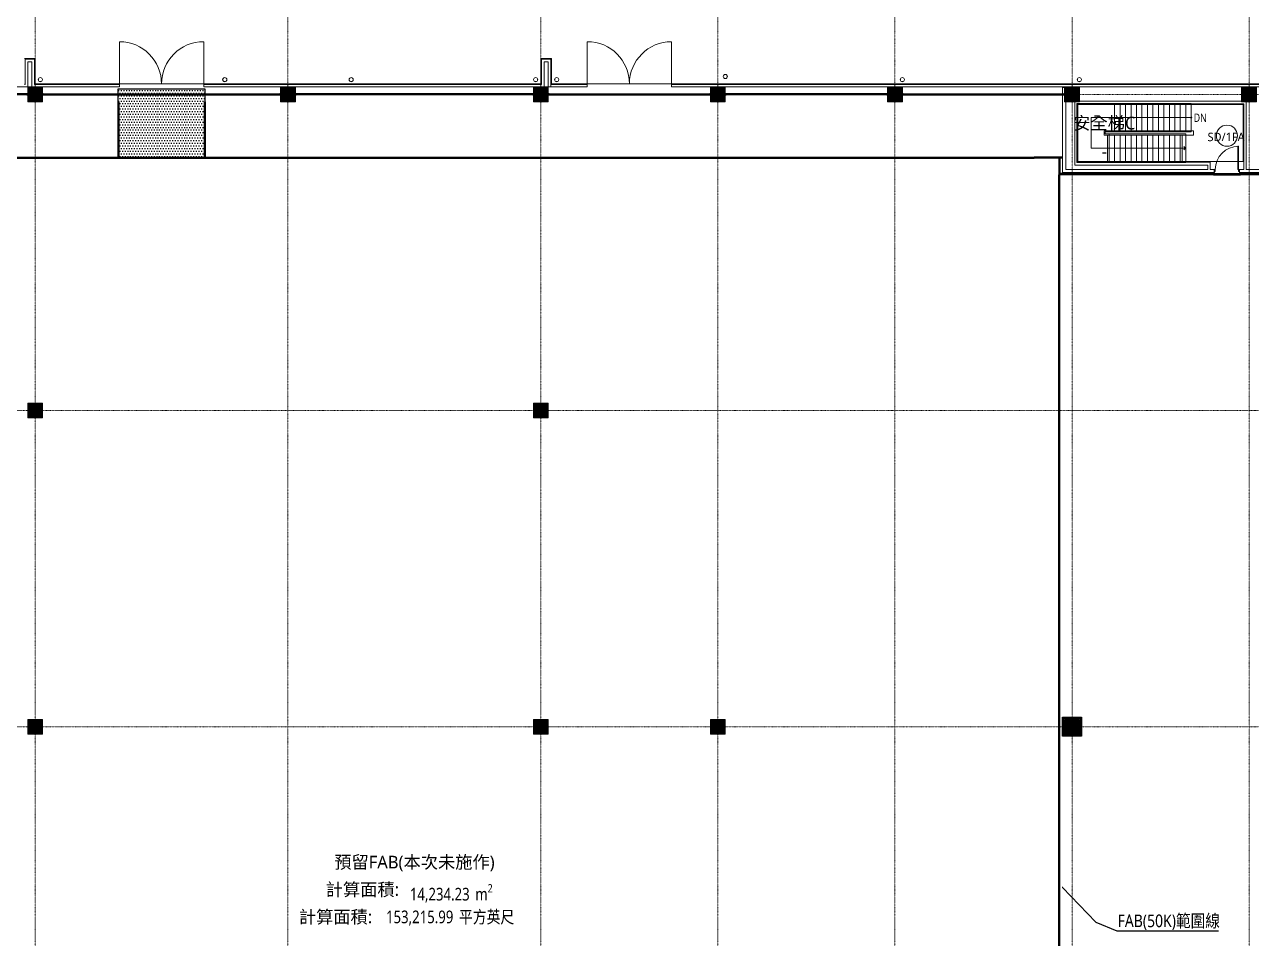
# Model space of a CAD drawing. Extents: x -32000 to 290600, y -29000 to 131250.
# Drawn here: x 126700 to 184915, y 49955 to 93313 of the extents above; entities that cross this region are included whole.
import ezdxf
from ezdxf.enums import TextEntityAlignment as Align

# ---------------------------------------------------------------- set-up
doc = ezdxf.new("R2010")
doc.units = 0
doc.header["$LTSCALE"] = 10
for name, pattern in [('H12PL3$0$JJP_三點線', [0.9, 0.3, -0.15, 0, -0.15, 0, -0.15, 0, -0.15]), ('H12PL3$0$JJP_虛線(退縮線、投影線、地下室範圍、非屬本工程、圖面分區)', [0.45, 0.3, -0.15]), ('XFDP30$0$HIDDEN2', [0.1875, 0.125, -0.0625]), ('XFM7P30ICA$0$H12PL3$0$JJP_三點線', [0.9, 0.3, -0.15, 0, -0.15, 0, -0.15, 0, -0.15]), ('XFM7P30ICA$0$XFDP30$0$HIDDEN2', [0.1875, 0.125, -0.0625])]:
    doc.linetypes.add(name, pattern=pattern)
for name, color, linetype in [('H12PL3$0$A-OBJE-MEP', 252, 'Continuous'), ('H12PL3$0$A-STRS', 252, 'Continuous'), ('H12PL3$0$A-TEXT', 252, 'Continuous'), ('H12PL3$0$A-WALL-EX', 252, 'Continuous'), ('H12PL3$0$A-WALL-IN', 252, 'Continuous'), ('H12PL3$0$A-ZONE', 252, 'Continuous'), ('H12PL3$0$Door', 252, 'Continuous'), ('H12PL3$0$S-COL', 252, 'Continuous'), ('H12PL3$0$S-GRID', 252, 'Continuous'), ('H12PL3$0$S-SLAB-SHOW', 252, 'Continuous'), ('XFDP30$0$A-Partition-Col (50K)', 1, 'Continuous'), ('XFDP30$0$A-W-P1S (50K)', 2, 'Continuous'), ('XFDP30$0$A-W-P2D (50K)', 2, 'Continuous'), ('XFDP30$0$A-W-R1 (Rockwool) (50K)', 2, 'Continuous'), ('XFM7P30ICA$0$H12PL3$0$A-OBJE-MEP', 252, 'Continuous'), ('XFM7P30ICA$0$H12PL3$0$A-TEXT-修改說明', 252, 'Continuous'), ('XFM7P30ICA$0$H12PL3$0$A-WALL-EX', 252, 'Continuous'), ('XFM7P30ICA$0$H12PL3$0$A-WALL-IN', 252, 'Continuous'), ('XFM7P30ICA$0$H12PL3$0$D label', 252, 'Continuous'), ('XFM7P30ICA$0$H12PL3$0$Door', 252, 'Continuous'), ('XFM7P30ICA$0$H12PL3$0$Hattch', 252, 'Continuous'), ('XFM7P30ICA$0$H12PL3$0$S-COL', 252, 'Continuous'), ('XFM7P30ICA$0$H12PL3$0$S-GRID', 252, 'Continuous'), ('XFM7P30ICA$0$XFDP30$0$A-Ceiling (200K)', 15, 'Continuous'), ('XFM7P30ICA$0$XFDP30$0$A-Partition-Col (200K)', 1, 'Continuous'), ('XFM7P30ICA$0$XFDP30$0$A-W-P1S (200K)', 15, 'XFM7P30ICA$0$XFDP30$0$HIDDEN2'), ('XFM7P30ICA$0$XFDP30$0$A-W-P1S (50K)', 2, 'Continuous'), ('XFM7P30ICA$0$XFDP30$0$A-W-P2D (50K)', 2, 'Continuous'), ('XFM7P30ICA$0$XFDP30$0$A-W-R1 (Rockwool) (200K)', 2, 'XFM7P30ICA$0$XFDP30$0$HIDDEN2')]:
    doc.layers.add(name, color=color, linetype=linetype)
doc.styles.add('H12PL3$0$Standard', font='', dxfattribs={"width": 0.8})
doc.styles.add('XFM7P30ICA$0$H12PL3$0$dim-txt', font='isocp.shx', dxfattribs={"width": 0.7, "bigfont": 'chineset.shx'})
doc.styles.add('XFM7P30ICA$0$H12PL3$0$Standard', font='isocp.shx', dxfattribs={"bigfont": 'chineset.shx'})
doc.styles.get('H12PL3$0$Standard').set_extended_font_data('Microsoft JhengHei')
doc.dimstyles.new('XFM7P30ICA$0$H12PL3$0$ARCH-dim-200MM', dxfattribs={"dimscale": 200, "dimtxt": 0.3, "dimasz": 0.1, "dimexe": 0.1, "dimexo": 0.1, "dimgap": 0.05, "dimtad": 1, "dimdec": 0, "dimlfac": 10, "dimrnd": 0.5, "dimdsep": 46, "dimtxsty": 'XFM7P30ICA$0$H12PL3$0$dim-txt', "dimblk": 'XFM7P30ICA$0$H12PL3$0$_Dot', "dimcen": 2, "dimclrd": 256, "dimclre": 256, "dimclrt": 256, "dimadec": 0, "dimazin": 0, "dimtfac": 1, "dimtix": 1, "dimtmove": 2, "dimatfit": 3, "dimldrblk": 'XFM7P30ICA$0$H12PL3$0$_OBLIQUE', "dimfxl": 1, "dimtvp": 1, "dimtolj": 1, "dimarcsym": 0})

# ---------------------------------------------------------------- blocks, each defined once
blk = doc.blocks.new('XFDP30$0$TP1-50-Partition_Col-side')
blk.add_lwpolyline([(-2.5, -4), (-2.5, -3.9), (-2.6, -3.9), (-2.5, -3), (-2.5, -0.3), (-2.4, -0.2), (-0.7, -0.2), (-0.5, -0.2), (-0.1, -0.2), (0, -0.2), (0, -0.2), (0.5, -0.2), (0.6, -0.2), (2.4, -0.2), (2.5, -0.3), (2.5, -3), (2.6, -3.9), (2.5, -3.9), (2.5, -4), (2.7, -4), (2.7, 0), (-2.7, 0), (-2.7, -4)], close=True)
for points in [[(-1.6, -2.1), (-2.3, -2.1, 0.414213), (-2.4, -2.2), (-2.4, -3.6), (-2.5, -3.6), (-2.5, -2.2, -0.414213), (-2.3, -2), (-1.6, -2), (-1.6, -2.1)], [(1.6, -2.1), (2.3, -2.1, -0.414213), (2.4, -2.2), (2.4, -3.6), (2.5, -3.6), (2.5, -2.2, 0.414213), (2.3, -2), (1.6, -2), (1.6, -2.1)]]:
    blk.add_lwpolyline(points, format="xyb")
blk.add_lwpolyline([(2.2, -3.6), (-2.2, -3.6, -0.414214), (-2.3, -3.5), (-2.3, -2.6, -0.414214), (-2.2, -2.5), (-1.3, -2.5, 0.414214), (-1.1, -2.3), (-1.1, -2.2, 0.414214), (-1.3, -2.1), (-1.9, -2.1), (-1.9, -2.1), (-1.3, -2.1, -0.414214), (-1.2, -2.2), (-1.2, -2.3, -0.414214), (-1.3, -2.4), (-2.2, -2.4, 0.414214), (-2.4, -2.6), (-2.4, -3.5, 0.414214), (-2.2, -3.6), (2.2, -3.6, 0.414214), (2.4, -3.5), (2.4, -2.6, 0.414214), (2.2, -2.4), (1.3, -2.4, -0.414214), (1.2, -2.3), (1.2, -2.2, -0.414214), (1.3, -2.1), (1.9, -2.1), (1.9, -2.1), (1.3, -2.1, 0.414214), (1.1, -2.2), (1.1, -2.3, 0.414214), (1.3, -2.5), (2.2, -2.5, -0.414214), (2.3, -2.6), (2.3, -3.5, -0.414214)], format="xyb", close=True)
blk = doc.blocks.new('XFDP30')
at = {"layer": 'XFDP30$0$A-W-P1S (50K)'}
for p, q in [((175950, 87025), (174600, 87025)), ((175950, 86975), (174600, 86975)), ((175775, 86975), (175775, 86190)), ((175825, 86975), (175825, 86240)), ((183150, 86190), (175775, 86190)), ((183150, 86240), (175825, 86240)), ((183150, 86290), (183150, 86190)), ((184350, 86290), (184350, 86190)), ((185375, 86240, 0), (184350, 86240)), ((185425, 86190, 0), (184350, 86190))]:
    blk.add_line(p, q, dxfattribs=at)
at = {"layer": 'XFDP30$0$A-W-P1S (50K)', "linetype": 'XFDP30$0$HIDDEN2'}
for p, q in [((183150, 86240), (184350, 86240)), ((183150, 86190), (184350, 86190))]:
    blk.add_line(p, q, dxfattribs=at)
at = {"layer": 'XFDP30$0$A-W-P1S (50K)'}
for points in [[(175950, 60450), (176850, 60450), (176850, 59550), (175950, 59550)], [(176000, 60400), (176800, 60400), (176800, 59600), (176000, 59600)]]:
    blk.add_lwpolyline(points, close=True, dxfattribs=at)
at = {"layer": 'XFDP30$0$A-W-P2D (50K)'}
for p, q in [((175775, 3025, 0), (175775, 86190)), ((175825, 3025, 0), (175825, 86190))]:
    blk.add_line(p, q, dxfattribs=at)
at = {"layer": 'XFDP30$0$A-W-R1 (Rockwool) (50K)'}
for p, q in [((168350, 90025, 0), (176050, 90025, 0)), ((168350, 89975, 0), (176050, 89975, 0))]:
    blk.add_line(p, q, dxfattribs=at)
at = {"layer": 'XFDP30$0$A-Partition-Col (50K)', "yscale": 10, "zscale": 10}
for p, xscale, rotation in [((168350, 90000), 10, 90), ((176050, 90000, 0), -10, 270)]:
    blk.add_blockref('XFDP30$0$TP1-50-Partition_Col-side', p, dxfattribs=dict(at, xscale=xscale, rotation=rotation))
blk = doc.blocks.new('H12PL3')
at = {"layer": 'H12PL3$0$A-OBJE-MEP', "lineweight": 0, "flags": 128}
for points in [[(160045, 90850, 1), (159855, 90850, 1)], [(127545, 90700, 1), (127355, 90700, 1)], [(136295, 90700, 1), (136105, 90700, 1)], [(142295, 90700, 1), (142105, 90700, 1)], [(151045, 90700, 1), (150855, 90700, 1)], [(152045, 90700, 1), (151855, 90700, 1)], [(168445, 90700, 1), (168255, 90700, 1)], [(176845, 90700, 1), (176655, 90700, 1)]]:
    blk.add_lwpolyline(points, format="xyb", close=True, dxfattribs=at)
at = {"layer": 'H12PL3$0$A-OBJE-MEP', "lineweight": 0}
for centre in [(159950, 90850), (127450, 90700), (136200, 90700), (142200, 90700), (150950, 90700), (151950, 90700), (168350, 90700), (176750, 90700)]:
    blk.add_circle(centre, 100, dxfattribs=at)
at = {"layer": 'H12PL3$0$A-STRS', "lineweight": 0}
for p, q in [((178420, 89570), (176630, 89570)), ((176630, 89570), (176630, 86770)), ((176680, 86820), (176680, 89520)), ((176680, 89520), (178420, 89520)), ((178420, 89520), (176680, 89520)), ((176680, 89520), (176680, 86820)), ((178420, 89520), (176680, 89520)), ((176680, 89520), (176680, 86820)), ((178420, 89520), (178420, 89570)), ((182060, 89570), (178420, 89570)), ((178420, 89570), (178420, 89520)), ((178420, 89520), (182060, 89520)), ((182060, 89520), (178420, 89520)), ((178420, 89520), (178420, 88270)), ((178420, 89520), (178420, 88270)), ((178420, 88270), (178420, 89520)), ((178680, 89520), (178420, 89520)), ((178420, 89520), (178420, 88270)), ((178680, 89520), (178680, 88270)), ((178680, 88270), (178680, 89520)), ((178680, 89520), (178680, 88270)), ((178940, 89520), (178680, 89520)), ((178940, 89520), (178940, 88270)), ((178940, 88270), (178940, 89520)), ((178940, 89520), (178940, 88270)), ((179200, 89520), (178940, 89520)), ((179200, 89520), (179200, 88270)), ((179200, 88270), (179200, 89520)), ((179200, 89520), (179200, 88270)), ((179460, 89520), (179200, 89520)), ((179460, 89520), (179460, 88270)), ((179460, 88270), (179460, 89520)), ((179460, 89520), (179460, 88270)), ((179720, 89520), (179460, 89520)), ((179720, 89520), (179720, 88270)), ((179720, 88270), (179720, 89520)), ((179720, 89520), (179720, 88270)), ((179980, 89520), (179720, 89520)), ((179980, 89520), (179980, 88270)), ((179980, 88270), (179980, 89520)), ((179980, 89520), (179980, 88270)), ((180240, 89520), (179980, 89520)), ((180240, 89520), (180240, 88270)), ((180240, 88270), (180240, 89520)), ((180240, 89520), (180240, 88270)), ((180500, 89520), (180240, 89520)), ((180500, 89520), (180500, 88270)), ((180500, 88270), (180500, 89520)), ((180500, 89520), (180500, 88270)), ((180760, 89520), (180500, 89520)), ((180760, 89520), (180760, 88270)), ((180760, 88270), (180760, 89520)), ((180760, 89520), (180760, 88270)), ((181020, 89520), (180760, 89520)), ((181020, 89520), (181020, 88270)), ((181020, 88270), (181020, 89520)), ((181020, 89520), (181020, 88270)), ((181280, 89520), (181020, 89520)), ((181280, 89520), (181280, 88270)), ((181280, 88270), (181280, 89520)), ((181280, 89520), (181280, 88270)), ((181540, 89520), (181280, 89520)), ((181540, 89520), (181540, 88270)), ((181540, 88270), (181540, 89520)), ((181540, 89520), (181540, 88270)), ((181800, 89520), (181540, 89520)), ((181800, 89520), (181800, 88270)), ((181800, 88270), (181800, 89520)), ((181800, 89520), (181800, 88270)), ((182060, 89520), (181800, 89520)), ((182060, 89520), (182060, 89570)), ((182060, 88270), (182060, 89520)), ((182060, 88270), (182060, 89520)), ((177305, 87445), (177305, 88895)), ((177305, 88895), (178420, 88895)), ((178420, 88895), (181800, 88895)), ((181800, 88895), (182060, 88895)), ((178420, 88270), (177930, 88270)), ((177930, 88270), (177930, 88070)), ((177930, 88070), (177930, 88270)), ((177930, 88270), (178420, 88270)), ((177930, 88070), (177930, 88270)), ((177930, 88270), (178420, 88270)), ((177930, 88070), (178160, 88070)), ((178086.56, 88070), (177930, 88070)), ((178160, 88070), (177930, 88070)), ((177980, 88120), (177980, 88220)), ((177980, 88220), (178420, 88220)), ((178160, 88120), (177980, 88120)), ((178160, 88070), (178086.56, 88070)), ((181800, 88120), (178160, 88120)), ((178160, 88120), (178160, 88070)), ((178160, 88070), (178160, 88120)), ((178160, 88070), (181800, 88070)), ((181800, 88070), (178160, 88070)), ((178160, 86820), (178160, 88070)), ((178160, 86820), (178160, 88070)), ((178160, 86820), (178160, 88070)), ((178420, 88070), (178160, 88070)), ((178160, 88070), (178160, 86820)), ((178160, 86820), (178160, 88070)), ((178420, 88220), (178420, 88270)), ((182060, 88270), (178420, 88270)), ((178420, 88270), (178420, 88220)), ((178420, 88270), (182060, 88270)), ((178420, 88270), (178680, 88270)), ((178420, 88220), (182060, 88220)), ((178420, 86820), (178420, 88070)), ((178680, 88070), (178420, 88070)), ((178420, 88070), (178420, 86820)), ((178420, 86820), (178420, 88070)), ((178680, 88270), (178940, 88270)), ((178680, 86820), (178680, 88070)), ((178940, 88070), (178680, 88070)), ((178680, 88070), (178680, 86820)), ((178680, 86820), (178680, 88070)), ((178940, 88270), (179200, 88270)), ((178940, 86820), (178940, 88070)), ((179200, 88070), (178940, 88070)), ((178940, 88070), (178940, 86820)), ((178940, 86820), (178940, 88070)), ((179200, 88270), (179460, 88270)), ((179200, 86820), (179200, 88070)), ((179460, 88070), (179200, 88070)), ((179200, 88070), (179200, 86820)), ((179200, 86820), (179200, 88070)), ((179460, 88270), (179720, 88270)), ((179460, 86820), (179460, 88070)), ((179720, 88070), (179460, 88070)), ((179460, 88070), (179460, 86820)), ((179460, 86820), (179460, 88070)), ((179720, 88270), (179980, 88270)), ((179720, 86820), (179720, 88070)), ((179980, 88070), (179720, 88070)), ((179720, 88070), (179720, 86820)), ((179720, 86820), (179720, 88070)), ((179980, 88270), (180240, 88270)), ((179980, 86820), (179980, 88070)), ((180240, 88070), (179980, 88070)), ((179980, 88070), (179980, 86820)), ((179980, 86820), (179980, 88070)), ((180240, 88270), (180500, 88270)), ((180240, 86820), (180240, 88070)), ((180500, 88070), (180240, 88070)), ((180240, 88070), (180240, 86820)), ((180240, 86820), (180240, 88070)), ((180500, 88270), (180760, 88270)), ((180500, 86820), (180500, 88070)), ((180760, 88070), (180500, 88070)), ((180500, 88070), (180500, 86820)), ((180500, 86820), (180500, 88070)), ((180760, 88270), (181020, 88270)), ((180760, 86820), (180760, 88070)), ((181020, 88070), (180760, 88070)), ((180760, 88070), (180760, 86820)), ((180760, 86820), (180760, 88070)), ((181020, 88270), (181280, 88270)), ((181020, 86820), (181020, 88070)), ((181280, 88070), (181020, 88070)), ((181020, 88070), (181020, 86820)), ((181020, 86820), (181020, 88070)), ((181280, 88270), (181540, 88270)), ((181280, 86820), (181280, 88070)), ((181540, 88070), (181280, 88070)), ((181280, 88070), (181280, 86820)), ((181280, 86820), (181280, 88070)), ((181540, 88270), (181800, 88270)), ((181540, 86820), (181540, 88070)), ((181800, 88070), (181540, 88070)), ((181540, 88070), (181540, 86820)), ((181540, 86820), (181540, 88070)), ((181800, 88270), (182060, 88270)), ((181800, 88070), (181800, 88120)), ((181800, 86820), (181800, 88070)), ((181800, 86820), (181800, 88070)), ((182060, 88220), (182060, 88270)), ((178160, 87445), (177305, 87445)), ((181540, 87445), (178160, 87445)), ((181800, 87445), (181540, 87445)), ((181800, 87445), (181700, 87520)), ((181700, 87370), (181800, 87445)), ((176630, 86770), (178160, 86770)), ((178160, 86820), (176680, 86820)), ((176680, 86820), (178086.56, 86820)), ((176680, 86820), (178160, 86820)), ((178086.56, 86820), (178160, 86820)), ((181800, 86820), (178160, 86820)), ((178160, 86820), (178160, 86770)), ((178160, 86770), (178160, 86820)), ((178160, 86820), (181800, 86820)), ((178160, 86820), (178420, 86820)), ((178160, 86770), (181800, 86770)), ((178420, 86820), (178680, 86820)), ((178680, 86820), (178940, 86820)), ((178940, 86820), (179200, 86820)), ((179200, 86820), (179460, 86820)), ((179460, 86820), (179720, 86820)), ((179720, 86820), (179980, 86820)), ((179980, 86820), (180240, 86820)), ((180240, 86820), (180500, 86820)), ((180500, 86820), (180760, 86820)), ((180760, 86820), (181020, 86820)), ((181020, 86820), (181280, 86820)), ((181280, 86820), (181540, 86820)), ((181540, 86820), (181800, 86820)), ((181800, 86770), (181800, 86820))]:
    blk.add_line(p, q, dxfattribs=at)
at = {"layer": 'H12PL3$0$A-STRS', "linetype": 'H12PL3$0$JJP_虛線(退縮線、投影線、地下室範圍、非屬本工程、圖面分區)', "lineweight": 0}
for p, q in [((178420, 89520), (178420, 88270)), ((178086.56, 88070), (178086.56, 86820)), ((181623.77, 88070), (181623.77, 86820))]:
    blk.add_line(p, q, dxfattribs=at)
at = {"layer": 'H12PL3$0$A-STRS', "lineweight": 0, "flags": 128}
blk.add_lwpolyline([(182060, 88920, 1), (182060, 88870, 1)], format="xyb", close=True, dxfattribs=at)
at = {"layer": 'H12PL3$0$A-WALL-EX', "lineweight": 0}
for p, q in [((126850, 91665), (126735, 91665)), ((126850, 91665), (126735, 91665)), ((126735, 90500), (126735, 91665)), ((126850, 91665), (127050, 91665)), ((127165, 91665), (127050, 91665)), ((127165, 91665), (127050, 91665)), ((127165, 91665), (127165, 90500)), ((151350, 91665), (151235, 91665)), ((151350, 91665), (151235, 91665)), ((151235, 90500), (151235, 91665)), ((151350, 91665), (151550, 91665)), ((151665, 91665), (151550, 91665)), ((151665, 91665), (151550, 91665)), ((151665, 91665), (151665, 90500)), ((126700, 90465), (126735, 90465)), ((126735, 90465), (126735, 90500)), ((126735, 90465), (126735, 90500)), ((127165, 90500), (127165, 90465)), ((127165, 90500), (127165, 90465)), ((127165, 90465), (127200, 90465)), ((127200, 90465), (131200, 90465)), ((131200, 90500), (131200, 90465)), ((131200, 90465), (131200, 90385)), ((131200, 90385), (131200, 90350)), ((135200, 90500), (135200, 90465)), ((135200, 90465), (151200, 90465)), ((135200, 90465), (135200, 90385)), ((135200, 90385), (135200, 90350)), ((151200, 90465), (151235, 90465)), ((151235, 90465), (151235, 90500)), ((151235, 90465), (151235, 90500)), ((151665, 90500), (151665, 90465)), ((151665, 90500), (151665, 90465)), ((151665, 90465), (151700, 90465)), ((151700, 90465), (153400, 90465)), ((153400, 90500), (153400, 90465)), ((153400, 90465), (153400, 90385)), ((153400, 90385), (153400, 90350)), ((157400, 90500), (157400, 90465)), ((157400, 90465), (237400, 90465)), ((157400, 90465), (157400, 90385)), ((157400, 90385), (157400, 90350))]:
    blk.add_line(p, q, dxfattribs=at)
at = {"layer": 'H12PL3$0$A-WALL-EX', "lineweight": 0, "flags": 128}
for points in [[(126700, 91700), (126735, 91700)], [(127165, 91700), (126735, 91700)], [(126850, 91550), (127050, 91550)], [(126850, 90465), (126850, 91550)], [(127050, 91550), (127050, 90465)], [(127200, 91700), (127165, 91700)], [(127200, 90500), (127200, 91700)], [(151200, 91700), (151235, 91700)], [(151200, 91700), (151200, 90500)], [(151665, 91700), (151235, 91700)], [(151350, 91550), (151550, 91550)], [(151350, 90465), (151350, 91550)], [(151550, 91550), (151550, 90465)], [(151700, 91700), (151665, 91700)], [(151700, 90500), (151700, 91700)], [(77050, 90350), (126850, 90350)], [(126850, 90350), (126850, 90465)], [(127050, 90350), (127050, 90465)], [(127050, 90350), (131200, 90350)], [(127200, 90500), (151200, 90500)], [(127200, 90500), (131200, 90500)], [(127200, 90500), (131200, 90500)], [(127200, 90500), (131200, 90500)], [(127200, 90500), (131200, 90500)], [(131200, 90500), (127200, 90500)], [(135180, 90500), (151200, 90500)], [(135180, 90500), (151200, 90500)], [(135180, 90500), (151200, 90500)], [(135180, 90500), (151200, 90500)], [(151200, 90500), (135200, 90500)], [(135200, 90350), (151350, 90350)], [(151350, 90350), (151350, 90465)], [(151550, 90350), (151550, 90465)], [(151550, 90350), (153400, 90350)], [(151700, 90500), (153420, 90500)], [(151700, 90500), (153420, 90500)], [(151700, 90500), (153420, 90500)], [(151700, 90500), (153420, 90500)], [(151700, 90500), (243600, 90500)], [(153400, 90500), (151700, 90500)], [(157380, 90500), (237360, 90500)], [(157380, 90500), (237360, 90500)], [(157380, 90500), (237360, 90500)], [(157380, 90500), (237360, 90500)], [(237400, 90500), (157400, 90500)], [(157400, 90350), (237400, 90350)]]:
    blk.add_lwpolyline(points, dxfattribs=at)
at = {"layer": 'H12PL3$0$A-WALL-IN', "lineweight": 0}
for p, q in [((183150, 86440), (183150, 86290)), ((184350, 86440), (184350, 86290))]:
    blk.add_line(p, q, dxfattribs=at)
at = {"layer": 'H12PL3$0$A-WALL-IN', "lineweight": 0, "flags": 128}
for points in [[(175950, 90330), (175950, 86290)], [(175950, 90330), (176050, 90330)], [(184450, 89675), (176750, 89675)], [(176100, 86440), (176100, 89650)], [(176537.5, 89650), (176537.5, 89550)], [(176537.5, 89550), (176537.5, 86790)], [(176650.5, 89550), (184549.5, 89550)], [(176650.5, 86790), (176650.5, 89550)], [(184549.5, 89550), (184549.5, 86440)], [(184662.5, 89650), (184662.5, 89550)], [(184662.5, 86440), (184662.5, 89550)], [(176537.5, 86790), (176537.5, 86640)], [(182950, 86790), (176650.5, 86790)], [(182950, 86640), (182950, 86790)], [(175950, 86290), (176100, 86290)], [(182837.5, 86440), (176100, 86440)], [(176100, 86290), (183150, 86290)], [(176537.5, 86640), (182837.5, 86640)], [(182837.5, 86640), (182837.5, 86440)], [(182950.5, 86440), (182950.5, 86640)], [(183150, 86440), (182950.5, 86440)], [(184549.5, 86440), (184350, 86440)], [(184350, 86290), (185250, 86290)], [(185100, 86440), (184662.5, 86440)]]:
    blk.add_lwpolyline(points, dxfattribs=at)
at = {"layer": 'H12PL3$0$Door', "lineweight": 0}
for p, q in [((131200, 90500), (131200, 92500)), ((135200, 90500), (135200, 92500)), ((153400, 90500), (153400, 92500)), ((157400, 90500), (157400, 92500)), ((131200, 90500), (131200, 90465)), ((131200, 90500), (131200, 90465)), ((131200, 90465), (131200, 90385)), ((131200, 90465), (131200, 90385)), ((131200, 90385), (131200, 90350)), ((135200, 90500), (135200, 90465)), ((135200, 90500), (135200, 90465)), ((135200, 90465), (135200, 90385)), ((135200, 90465), (135200, 90385)), ((135200, 90385), (135200, 90350)), ((153400, 90500), (153400, 90465)), ((153400, 90500), (153400, 90465)), ((153400, 90465), (153400, 90385)), ((153400, 90465), (153400, 90385)), ((153400, 90385), (153400, 90350)), ((157400, 90500), (157400, 90465)), ((157400, 90500), (157400, 90465)), ((157400, 90465), (157400, 90385)), ((157400, 90465), (157400, 90385)), ((157400, 90385), (157400, 90350)), ((184300, 87540), (184270, 87540)), ((184270, 87540), (184270, 86440)), ((184300, 86440), (184300, 87540)), ((183150, 86440), (183200, 86440)), ((183150, 86340), (183150, 86440)), ((183200, 86340), (183150, 86340)), ((183200, 86440), (183200, 86340)), ((184270, 86440), (184300, 86440)), ((184300, 86440), (184350, 86440)), ((184300, 86340), (184300, 86440)), ((184350, 86340), (184300, 86340)), ((184350, 86440), (184350, 86340))]:
    blk.add_line(p, q, dxfattribs=at)
for centre, radius, start, end in [((131200, 90500), 2000, 0, 90), ((135200, 90500), 2000, 90, 180), ((153400, 90500), 2000, 0, 90), ((157400, 90500), 2000, 90, 180), ((184300, 86440), 1100, 90, 180)]:
    blk.add_arc(centre, radius, start, end, dxfattribs=at)
at = {"layer": 'H12PL3$0$S-COL', "lineweight": 0, "flags": 128}
for points in [[(127050, 90350), (126850, 90350), (126850, 89650), (127550, 89650), (127550, 90350)], [(138850, 90350), (138850, 89650), (139550, 89650), (139550, 90350)], [(150850, 90350), (150850, 89650), (151550, 89650), (151550, 90350), (151350, 90350)], [(159250, 90350), (159250, 89650), (159950, 89650), (159950, 90350)], [(167650, 90350), (167650, 89650), (168350, 89650), (168350, 90350)], [(176050, 90350), (176050, 89650), (176750, 89650), (176750, 90350)], [(184450, 90350), (184450, 89650), (185150, 89650), (185150, 90350)]]:
    blk.add_lwpolyline(points, dxfattribs=at)
for points in [[(126850, 74650), (127550, 74650), (127550, 75350), (126850, 75350)], [(150850, 74650), (151550, 74650), (151550, 75350), (150850, 75350)], [(126850, 59650), (127550, 59650), (127550, 60350), (126850, 60350)], [(150850, 59650), (151550, 59650), (151550, 60350), (150850, 60350)], [(159250, 59650), (159950, 59650), (159950, 60350), (159250, 60350)], [(176050, 59650), (176750, 59650), (176750, 60350), (176050, 60350)]]:
    blk.add_lwpolyline(points, close=True, dxfattribs=at)
at = {"layer": 'H12PL3$0$S-GRID', "linetype": 'H12PL3$0$JJP_三點線', "lineweight": 0}
for p, q in [((127200, 128250), (127200, -28000)), ((139200, 128250), (139200, -28000)), ((151200, 128250), (151200, -28000)), ((159600, 128250), (159600, -28000)), ((168000, 128250), (168000, -28000)), ((176400, 128250), (176400, -28000)), ((184800, 128250), (184800, -28000)), ((-29000, 90000), (289600, 90000)), ((-29000, 75000), (289600, 75000)), ((-29000, 60000), (289600, 60000))]:
    blk.add_line(p, q, dxfattribs=at)
at = {"layer": 'H12PL3$0$S-SLAB-SHOW', "lineweight": 0, "flags": 128}
blk.add_lwpolyline([(181800, 86820), (184520, 86820), (184520, 89520), (182060, 89520), (182060, 88270), (182160, 88270), (182160, 88070), (181800, 88070)], close=True, dxfattribs=at)
blk.add_blockref('XFDP30', (0, 0))
at = {"layer": 'H12PL3$0$A-TEXT', "linetype": 'Continuous', "lineweight": 0, "insert": (182173.27, 88889.81), "char_height": 400, "attachment_point": 4, "style": 'H12PL3$0$Standard'}
blk.add_mtext('\\A1;DN', dxfattribs=at)
at = {"layer": 'H12PL3$0$A-ZONE', "style": 'H12PL3$0$Standard'}
for s, p in [('安全梯C', (177930, 88937.74)), ('-', (177930, 87595.85)), ('預留FAB(本次未施作)', (145200, 53876.07)), ('計算面積: ', (142830.05, 52576.49)), ('計算面積: ', (141557.19, 51279.2))]:
    blk.add_text(s, height=600, dxfattribs=at).set_placement(p, align=Align.TOP_CENTER)
at = {"layer": 'H12PL3$0$A-ZONE', "lineweight": 0, "char_height": 600, "attachment_point": 2, "style": 'H12PL3$0$Standard'}
for s, insert in [('\\A1;\\pt0,1320;14,234.23{\\H0.66x;\\S^  ;} m{\\H0.66x;\\S2^  ;}', (146946.17, 52531.65)), ('\\A1;\\pt0,1320;153,215.99{\\H0.66x;\\S^  ;} 平方英尺{\\H0.66x;\\S^  ;}', (146946.17, 51276.92))]:
    blk.add_mtext(s, dxfattribs=dict(at, insert=insert))
blk = doc.blocks.new('XFM7P30ICA$0$XFDP30$0$TP1-50-Partition_Col-side')
blk.add_lwpolyline([(-2.5, -4), (-2.5, -3.9), (-2.6, -3.9), (-2.5, -3), (-2.5, -0.3), (-2.4, -0.2), (-0.7, -0.2), (-0.5, -0.2), (-0.1, -0.2), (0, -0.2), (0, -0.2), (0.5, -0.2), (0.6, -0.2), (2.4, -0.2), (2.5, -0.3), (2.5, -3), (2.6, -3.9), (2.5, -3.9), (2.5, -4), (2.7, -4), (2.7, 0), (-2.7, 0), (-2.7, -4)], close=True)
for points in [[(-1.6, -2.1), (-2.3, -2.1, 0.414213), (-2.4, -2.2), (-2.4, -3.6), (-2.5, -3.6), (-2.5, -2.2, -0.414213), (-2.3, -2), (-1.6, -2), (-1.6, -2.1)], [(1.6, -2.1), (2.3, -2.1, -0.414213), (2.4, -2.2), (2.4, -3.6), (2.5, -3.6), (2.5, -2.2, 0.414213), (2.3, -2), (1.6, -2), (1.6, -2.1)]]:
    blk.add_lwpolyline(points, format="xyb")
blk.add_lwpolyline([(2.2, -3.6), (-2.2, -3.6, -0.414214), (-2.3, -3.5), (-2.3, -2.6, -0.414214), (-2.2, -2.5), (-1.3, -2.5, 0.414214), (-1.1, -2.3), (-1.1, -2.2, 0.414214), (-1.3, -2.1), (-1.9, -2.1), (-1.9, -2.1), (-1.3, -2.1, -0.414214), (-1.2, -2.2), (-1.2, -2.3, -0.414214), (-1.3, -2.4), (-2.2, -2.4, 0.414214), (-2.4, -2.6), (-2.4, -3.5, 0.414214), (-2.2, -3.6), (2.2, -3.6, 0.414214), (2.4, -3.5), (2.4, -2.6, 0.414214), (2.2, -2.4), (1.3, -2.4, -0.414214), (1.2, -2.3), (1.2, -2.2, -0.414214), (1.3, -2.1), (1.9, -2.1), (1.9, -2.1), (1.3, -2.1, 0.414214), (1.1, -2.2), (1.1, -2.3, 0.414214), (1.3, -2.5), (2.2, -2.5, -0.414214), (2.3, -2.6), (2.3, -3.5, -0.414214)], format="xyb", close=True)
blk = doc.blocks.new('XFM7P30ICA$0$XFDP30')
at = {"layer": 'XFM7P30ICA$0$XFDP30$0$A-Ceiling (200K)'}
h = blk.add_hatch(dxfattribs=at)
h.set_pattern_fill('DOTS', color=256, scale=2000)
h.set_pattern_definition([(0, (27165, -17565.04), (62.5, 125), [0, -125])])
h.paths.add_polyline_path([(135275, 86975), (135275, 90240), (131125, 90240), (131125, 86975)])
blk.add_lwpolyline([(135275, 86975), (135275, 90240), (131125, 90240), (131125, 86975)], close=True, dxfattribs=at)
at = {"layer": 'XFM7P30ICA$0$XFDP30$0$A-W-P1S (200K)'}
for p, q in [((131125, 89650), (131125, 87025)), ((131175, 89650), (131175, 86975)), ((135225, 89650), (135225, 86975)), ((135275, 89650), (135275, 87025)), ((43775, 87025), (174600, 87025)), ((43825, 86975), (174600, 86975))]:
    blk.add_line(p, q, dxfattribs=at)
at = {"layer": 'XFM7P30ICA$0$XFDP30$0$A-W-P1S (50K)'}
for p, q in [((175950, 87025), (174600, 87025)), ((175950, 86975), (174600, 86975)), ((175775, 86975), (175775, 86190)), ((175825, 86975), (175825, 86240)), ((183110, 86190), (175775, 86190)), ((183110, 86240), (175825, 86240)), ((183110, 86290), (183110, 86190)), ((184390, 86290), (184390, 86190)), ((186578, 86240, 0), (184390, 86240)), ((186628, 86190, 0), (184390, 86190))]:
    blk.add_line(p, q, dxfattribs=at)
at = {"layer": 'XFM7P30ICA$0$XFDP30$0$A-W-P1S (50K)', "linetype": 'XFM7P30ICA$0$XFDP30$0$HIDDEN2'}
for p, q in [((183110, 86240), (184390, 86240)), ((183110, 86190), (184390, 86190))]:
    blk.add_line(p, q, dxfattribs=at)
at = {"layer": 'XFM7P30ICA$0$XFDP30$0$A-W-P1S (50K)'}
for points in [[(175950, 60450), (176850, 60450), (176850, 59550), (175950, 59550)], [(176000, 60400), (176800, 60400), (176800, 59600), (176000, 59600)]]:
    blk.add_lwpolyline(points, close=True, dxfattribs=at)
at = {"layer": 'XFM7P30ICA$0$XFDP30$0$A-W-P2D (50K)'}
for p, q in [((175775, 3025, 0), (175775, 86190)), ((175825, 3025, 0), (175825, 86190))]:
    blk.add_line(p, q, dxfattribs=at)
at = {"layer": 'XFM7P30ICA$0$XFDP30$0$A-W-R1 (Rockwool) (200K)'}
for p, q in [((126850, 90025, 0), (119150, 90025, 0)), ((126850, 89975, 0), (119150, 89975, 0)), ((127550, 90025, 0), (138850, 90025, 0)), ((127550, 89975, 0), (138850, 89975, 0)), ((150850, 90025, 0), (139550, 90025, 0)), ((150850, 89975, 0), (139550, 89975, 0)), ((151550, 90025, 0), (159250, 90025, 0)), ((151550, 89975, 0), (159250, 89975, 0)), ((167650, 90025, 0), (159950, 90025, 0)), ((167650, 89975, 0), (159950, 89975, 0)), ((168350, 90025, 0), (176050, 90025, 0)), ((168350, 89975, 0), (176050, 89975, 0))]:
    blk.add_line(p, q, dxfattribs=at)
at = {"layer": 'XFM7P30ICA$0$XFDP30$0$A-Partition-Col (200K)', "yscale": 10, "zscale": 10}
for p, xscale, rotation in [((126850, 90000, 0), -10, 270), ((127550, 90000, 0), 10, 90.00000000000001), ((138850, 90000, 0), -10, 270), ((139550, 90000, 0), 10, 90.00000000000001), ((150850, 90000, 0), -10, 270), ((151550, 90000, 0), 10, 90.00000000000001), ((159250, 90000), -10, 270), ((159950, 90000), 10, 90.00000000000001), ((167650, 90000, 0), -10, 270), ((168350, 90000, 0), 10, 90.00000000000001), ((176050, 90000), -10, 270)]:
    blk.add_blockref('XFM7P30ICA$0$XFDP30$0$TP1-50-Partition_Col-side', p, dxfattribs=dict(at, xscale=xscale, rotation=rotation))
blk = doc.blocks.new('XFM7P30ICA$0$H12PL3$0$_Dot')
at = {"color": 0, "linetype": 'ByBlock', "lineweight": -2}
blk.add_line((-0.5, 0), (-1, 0), dxfattribs=at)
at = {"color": 0, "linetype": 'ByBlock', "const_width": 0.5}
blk.add_lwpolyline([(-0.25, 0, 1), (0.25, 0, 1)], format="xyb", close=True, dxfattribs=at)
blk = doc.blocks.new('XFM7P30ICA$0$H12PL3$0$_OBLIQUE')
at = {"color": 0, "linetype": 'ByBlock', "lineweight": -2}
blk.add_line((-0.5, -0.5), (0.5, 0.5), dxfattribs=at)
blk = doc.blocks.new('XFM7P30ICA$0$H12PL3')
at = {"layer": 'XFM7P30ICA$0$H12PL3$0$Hattch', "linetype": 'Continuous', "lineweight": 0}
for points in [[(126850, 89650), (127550, 89650), (127550, 90350), (127200, 90350), (126850, 90350)], [(138850, 89650), (139550, 89650), (139550, 90350), (138850, 90350)], [(150850, 89650), (151550, 89650), (151550, 90350), (151200, 90350), (150850, 90350)], [(159250, 89650), (159950, 89650), (159950, 90350), (159250, 90350)], [(167650, 89650), (168350, 89650), (168350, 90350), (167650, 90350)], [(176050, 89650), (176750, 89650), (176750, 90350), (176050, 90350)], [(184450, 89650), (185150, 89650), (185150, 90350), (184450, 90350)], [(126850, 74650), (127550, 74650), (127550, 75350), (126850, 75350)], [(150850, 74650), (151550, 74650), (151550, 75350), (150850, 75350)], [(126850, 59650), (127550, 59650), (127550, 60350), (126850, 60350)], [(150850, 59650), (151550, 59650), (151550, 60350), (150850, 60350)], [(159250, 59650), (159950, 59650), (159950, 60350), (159250, 60350)], [(176050, 59650), (176750, 59650), (176750, 60350), (176050, 60350)]]:
    blk.add_hatch(color=256, dxfattribs=at).paths.add_polyline_path(points)
at = {"layer": 'XFM7P30ICA$0$H12PL3$0$A-OBJE-MEP', "lineweight": 0, "flags": 128}
for points in [[(160045, 90850, 1), (159855, 90850, 1)], [(127545, 90700, 1), (127355, 90700, 1)], [(136295, 90700, 1), (136105, 90700, 1)], [(142295, 90700, 1), (142105, 90700, 1)], [(151045, 90700, 1), (150855, 90700, 1)], [(152045, 90700, 1), (151855, 90700, 1)], [(168445, 90700, 1), (168255, 90700, 1)], [(176845, 90700, 1), (176655, 90700, 1)]]:
    blk.add_lwpolyline(points, format="xyb", close=True, dxfattribs=at)
at = {"layer": 'XFM7P30ICA$0$H12PL3$0$A-OBJE-MEP', "lineweight": 0}
for centre in [(159950, 90850), (127450, 90700), (136200, 90700), (142200, 90700), (150950, 90700), (151950, 90700), (168350, 90700), (176750, 90700)]:
    blk.add_circle(centre, 100, dxfattribs=at)
at = {"layer": 'XFM7P30ICA$0$H12PL3$0$A-WALL-EX', "lineweight": 0}
for p, q in [((127200, 90465), (131200, 90465)), ((131200, 90500), (131200, 90465)), ((131200, 90465), (131200, 90385)), ((131200, 90385), (131200, 90350)), ((135200, 90500), (135200, 90465)), ((135200, 90465), (151200, 90465)), ((135200, 90465), (135200, 90385)), ((135200, 90385), (135200, 90350)), ((151665, 90465), (153400, 90465)), ((153400, 90500), (153400, 90465)), ((153400, 90465), (153400, 90385)), ((153400, 90385), (153400, 90350)), ((157400, 90500), (157400, 90465)), ((157400, 90465), (237400, 90465)), ((157400, 90465), (157400, 90385)), ((157400, 90385), (157400, 90350))]:
    blk.add_line(p, q, dxfattribs=at)
at = {"layer": 'XFM7P30ICA$0$H12PL3$0$A-WALL-EX', "lineweight": 0, "flags": 128}
for points in [[(126700, 91700), (126735, 91700)], [(127165, 91700), (126735, 91700)], [(126735, 91665), (127165, 91665)], [(126735, 90482.5), (126735, 91665)], [(127200, 91700), (127165, 91700)], [(127165, 91665), (127165, 90482.5)], [(127200, 90500), (127200, 91700)], [(151200, 91700), (151235, 91700)], [(151200, 91700), (151200, 90500)], [(151665, 91700), (151235, 91700)], [(151235, 91665), (151665, 91665)], [(151235, 90482.5), (151235, 91665)], [(151700, 91700), (151665, 91700)], [(151665, 91665), (151665, 90482.5)], [(151700, 90482.5), (151700, 91700)], [(126700, 90482.5), (126735, 90482.5)], [(127165, 90482.5), (127200, 90482.5)], [(131200, 90500), (127200, 90500)], [(127200, 90482.5), (127200, 90465)], [(127200, 90465), (127200, 90350)], [(127200, 90350), (131200, 90350)], [(151200, 90500), (135200, 90500)], [(135200, 90350), (151200, 90350)], [(151200, 90482.5), (151235, 90482.5)], [(151200, 90482.5), (151200, 90465)], [(151200, 90465), (151200, 90350)], [(153400, 90500), (151665, 90500)], [(151665, 90500), (151665, 90465)], [(151665, 90482.5), (151700, 90482.5)], [(151665, 90465), (151665, 90350)], [(151665, 90350), (153400, 90350)], [(237400, 90500), (157400, 90500)], [(157400, 90350), (237400, 90350)]]:
    blk.add_lwpolyline(points, dxfattribs=at)
at = {"layer": 'XFM7P30ICA$0$H12PL3$0$A-WALL-IN', "lineweight": 0}
for p, q in [((183150, 86440), (183150, 86290)), ((184350, 86440), (184350, 86290))]:
    blk.add_line(p, q, dxfattribs=at)
at = {"layer": 'XFM7P30ICA$0$H12PL3$0$A-WALL-IN', "lineweight": 0, "flags": 128}
for points in [[(175950, 90330), (175950, 86290)], [(175950, 90330), (176050, 90330)], [(184450, 89675), (176750, 89675)], [(176100, 86440), (176100, 89650)], [(176537.5, 89650), (176537.5, 89550)], [(176537.5, 89550), (176537.5, 86790)], [(176650.5, 89550), (184549.5, 89550)], [(176650.5, 86790), (176650.5, 89550)], [(184549.5, 89550), (184549.5, 86440)], [(184662.5, 89650), (184662.5, 89550)], [(184662.5, 86440), (184662.5, 89550)], [(176537.5, 86790), (176537.5, 86640)], [(182950, 86790), (176650.5, 86790)], [(182950, 86640), (182950, 86790)], [(175950, 86290), (176100, 86290)], [(182837.5, 86440), (176100, 86440)], [(176100, 86290), (183150, 86290)], [(176537.5, 86640), (182837.5, 86640)], [(182837.5, 86640), (182837.5, 86440)], [(182950.5, 86440), (182950.5, 86640)], [(183150, 86440), (182950.5, 86440)], [(184549.5, 86440), (184350, 86440)], [(184350, 86290), (186528.13, 86290)], [(186378.13, 86440), (184662.5, 86440)]]:
    blk.add_lwpolyline(points, dxfattribs=at)
at = {"layer": 'XFM7P30ICA$0$H12PL3$0$D label', "lineweight": 0, "flags": 128}
blk.add_lwpolyline([(184250, 88040, 1), (183250, 88040, 1)], format="xyb", close=True, dxfattribs=at)
at = {"layer": 'XFM7P30ICA$0$H12PL3$0$Door', "lineweight": 0}
for p, q in [((131200, 90500), (131200, 92500)), ((135200, 90500), (135200, 92500)), ((153400, 90500), (153400, 92500)), ((157400, 90500), (157400, 92500)), ((131200, 90500), (131200, 90465)), ((131200, 90500), (131200, 90465)), ((131200, 90465), (131200, 90385)), ((131200, 90465), (131200, 90385)), ((131200, 90385), (131200, 90350)), ((135200, 90500), (135200, 90465)), ((135200, 90500), (135200, 90465)), ((135200, 90465), (135200, 90385)), ((135200, 90465), (135200, 90385)), ((135200, 90385), (135200, 90350)), ((153400, 90500), (153400, 90465)), ((153400, 90500), (153400, 90465)), ((153400, 90465), (153400, 90385)), ((153400, 90465), (153400, 90385)), ((153400, 90385), (153400, 90350)), ((157400, 90500), (157400, 90465)), ((157400, 90500), (157400, 90465)), ((157400, 90465), (157400, 90385)), ((157400, 90465), (157400, 90385)), ((157400, 90385), (157400, 90350)), ((184300, 87540), (184270, 87540)), ((184270, 87540), (184270, 86440)), ((184300, 86440), (184300, 87540)), ((183150, 86440), (183200, 86440)), ((183150, 86340), (183150, 86440)), ((183200, 86340), (183150, 86340)), ((183200, 86440), (183200, 86340)), ((184270, 86440), (184300, 86440)), ((184300, 86440), (184350, 86440)), ((184300, 86340), (184300, 86440)), ((184350, 86340), (184300, 86340)), ((184350, 86440), (184350, 86340))]:
    blk.add_line(p, q, dxfattribs=at)
for centre, radius, start, end in [((131200, 90500), 2000, 0, 90), ((135200, 90500), 2000, 90, 180), ((153400, 90500), 2000, 0, 90), ((157400, 90500), 2000, 90, 180), ((184300, 86440), 1100, 90, 180)]:
    blk.add_arc(centre, radius, start, end, dxfattribs=at)
at = {"layer": 'XFM7P30ICA$0$H12PL3$0$S-COL', "lineweight": 0, "flags": 128}
for points in [[(127200, 90350), (126850, 90350), (126850, 89650), (127550, 89650), (127550, 90350)], [(138850, 90350), (138850, 89650), (139550, 89650), (139550, 90350)], [(150850, 90350), (150850, 89650), (151550, 89650), (151550, 90350), (151200, 90350)], [(159250, 90350), (159250, 89650), (159950, 89650), (159950, 90350)], [(167650, 90350), (167650, 89650), (168350, 89650), (168350, 90350)], [(176050, 90350), (176050, 89650), (176750, 89650), (176750, 90350)], [(184450, 90350), (184450, 89650), (185150, 89650), (185150, 90350)]]:
    blk.add_lwpolyline(points, dxfattribs=at)
for points in [[(126850, 74650), (127550, 74650), (127550, 75350), (126850, 75350)], [(150850, 74650), (151550, 74650), (151550, 75350), (150850, 75350)], [(126850, 59650), (127550, 59650), (127550, 60350), (126850, 60350)], [(150850, 59650), (151550, 59650), (151550, 60350), (150850, 60350)], [(159250, 59650), (159950, 59650), (159950, 60350), (159250, 60350)], [(176050, 59650), (176750, 59650), (176750, 60350), (176050, 60350)]]:
    blk.add_lwpolyline(points, close=True, dxfattribs=at)
at = {"layer": 'XFM7P30ICA$0$H12PL3$0$S-GRID', "linetype": 'XFM7P30ICA$0$H12PL3$0$JJP_三點線', "lineweight": 0}
for p, q in [((127200, 128250), (127200, -28000)), ((139200, 128250), (139200, -28000)), ((151200, 128250), (151200, -28000)), ((159600, 128250), (159600, -28000)), ((168000, 128250), (168000, -28000)), ((176400, 128250), (176400, -28000)), ((184800, 128250), (184800, -28000)), ((-29000, 90000), (289600, 90000)), ((-29000, 75000), (289600, 75000)), ((-29000, 60000), (289600, 60000))]:
    blk.add_line(p, q, dxfattribs=at)
blk.add_blockref('XFM7P30ICA$0$XFDP30', (0, 0))
at = {"layer": 'XFM7P30ICA$0$H12PL3$0$A-TEXT-修改說明', "linetype": 'Continuous', "lineweight": 0, "insert": (178561.24, 50724.7), "char_height": 600, "attachment_point": 4, "style": 'XFM7P30ICA$0$H12PL3$0$Standard'}
blk.add_mtext('\\A1;{\\fMicrosoft JhengHei|b0|i0|c136|p34;\\W0.85;FAB(50K)範圍線}', dxfattribs=at)
at = {"layer": 'XFM7P30ICA$0$H12PL3$0$D label', "lineweight": 0, "insert": (182829.78, 87774.88), "char_height": 400, "attachment_point": 7, "style": 'XFM7P30ICA$0$H12PL3$0$Standard'}
blk.add_mtext('\\A1;\\pt0;{\\fMicrosoft JhengHei|b0|i0|c136|p34;SD/1FA}', dxfattribs=at)
at = {"layer": 'XFM7P30ICA$0$H12PL3$0$A-TEXT-修改說明', "lineweight": 0, "annotation_type": 0, "has_hookline": 1, "hookline_direction": 0, "text_width": 4789.19}
blk.add_leader([(175950, 52375.18), (177533.45, 50724.7), (178531.24, 50316.13), (178551.24, 50316.13)], dimstyle='XFM7P30ICA$0$H12PL3$0$ARCH-dim-200MM', dxfattribs=at)
blk = doc.blocks.new('XFM7P30ICA')
for name in ['XFM7P30ICA$0$H12PL3', 'XFM7P30ICA$0$XFDP30']:
    blk.add_blockref(name, (0, 0))

msp = doc.modelspace()

# ---------------------------------------------------------------- block references
for name in ['H12PL3', 'XFM7P30ICA']:
    msp.add_blockref(name, (0, 0))

doc.saveas('drawing.dxf')
